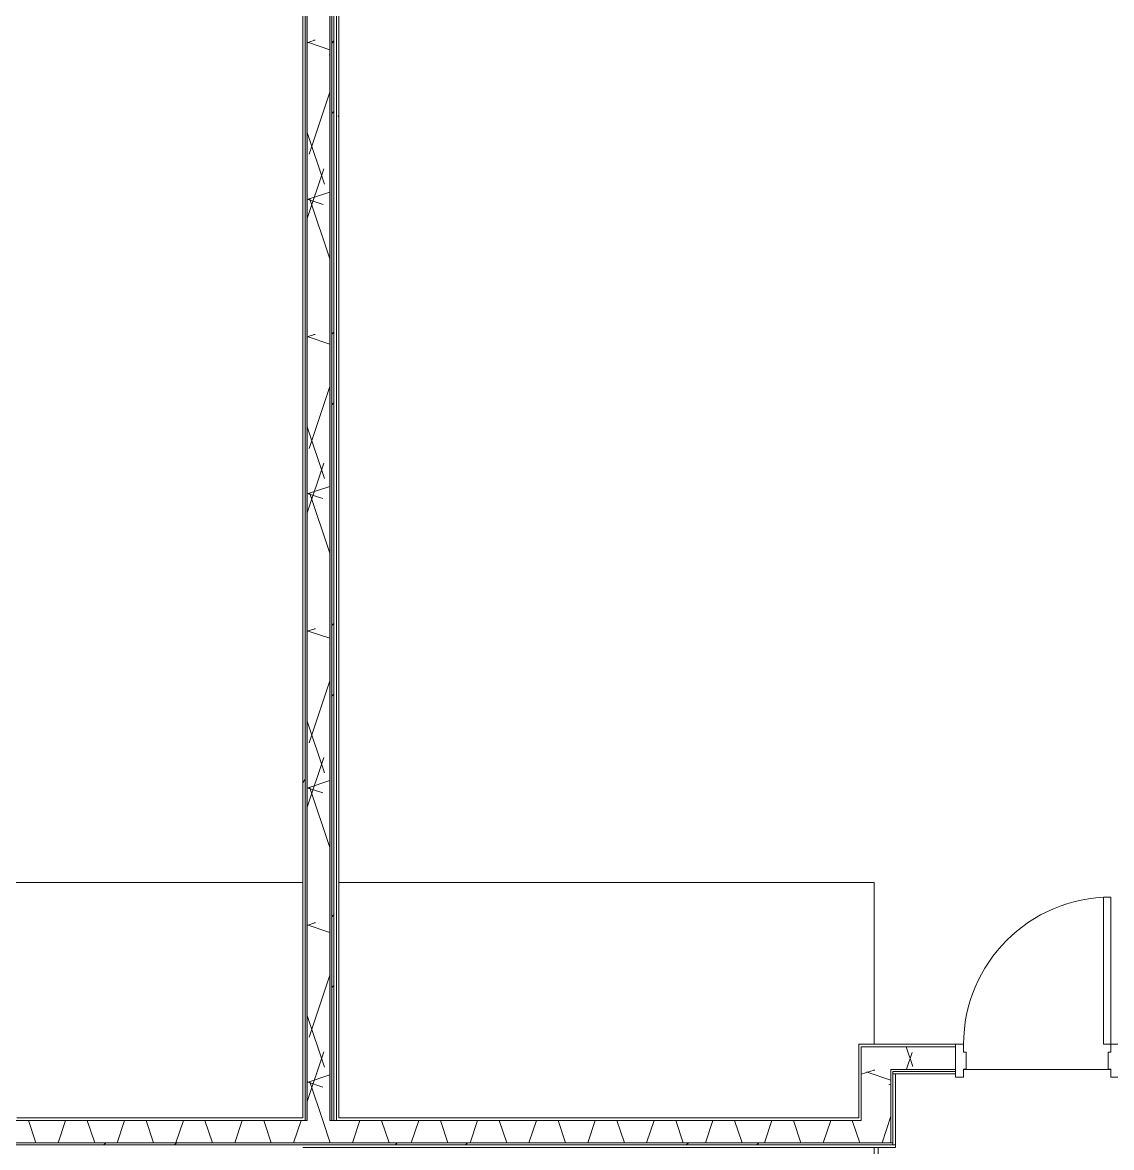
# Model space of a CAD drawing. Header units: metres. Extents: x -104 to 1975, y 9767 to 12269.
# Drawn here: x 473.8 to 740.3, y 11718.1 to 11993.4 of the extents above; entities that cross this region are included whole.
import ezdxf

# ---------------------------------------------------------------- set-up
doc = ezdxf.new("R2010")
doc.units = ezdxf.units.M
for name, color, linetype, lineweight in [('A-DOOR', 31, 'Continuous', 9), ('A-DOOR-FRAM', 31, 'Continuous', 9), ('A-FLOR-1', 7, 'Continuous', 9), ('A-WALL', 113, 'Continuous', 9), ('A-WALL-PATT-1', 8, 'Continuous', 9), ('A-WALL-PATT-2', 253, 'Continuous', 9), ('A-WALL-PATT-3', 7, 'Continuous', 9), ('A-WALL-PATT-5', 111, 'Continuous', 9), ('I-WALL', 2, 'Continuous', 9), ('I-WALL-1', 1, 'Continuous', 5)]:
    doc.layers.add(name, color=color, linetype=linetype, lineweight=lineweight)
pattern_1 = [(0, (3885.564, 0), (115.2, 28.8), [4.752, -81.648, 4.752, -81.648, -460.8]), (0, (3885.564, 0), (115.2, 28.8), [-172.8, 4.752, -168.048, 4.752, -81.648, -201.6]), (0, (3885.564, 0), (115.2, 28.8), [-432, 4.752, -52.848, 4.752, -139.248]), (120, (3928.764, 14.4), (-82.54153, 85.366127), [4.752, -81.648, 4.752, -81.648, -460.8]), (120, (3928.764, 14.4), (-82.54153, 85.366127), [-172.8, 4.752, -168.048, 4.752, -81.648, -201.6]), (120, (3928.764, 14.4), (-82.54153, 85.366127), [-432, 4.752, -52.848, 4.752, -139.248]), (240, (3943.164, 72), (-32.65847, -114.166127), [4.752, -81.648, 4.752, -81.648, -460.8]), (240, (3943.164, 72), (-32.65847, -114.166127), [-172.8, 4.752, -168.048, 4.752, -81.648, -201.6]), (240, (3943.164, 72), (-32.65847, -114.166127), [-432, 4.752, -52.848, 4.752, -139.248])]
pattern_2 = [(45, (3885.564, 0), (-35.63818, 35.63818), []), (45, (3885.564, 54), (-35.63818, 35.63818), [])]
pattern_3 = [(161.57, (3887.364, 1.8), (-14.4010124, -0.0012439), [0, -102.456, 11.376, 0]), (18.43, (3883.764, 1.8), (-14.4010124, 0.0012439), [0, -102.456, 11.376, 0]), (108.43, (3887.364, 1.8), (7.1973965, -36.003153), [34.146, -79.686]), (71.57, (3883.764, 1.8), (7.1973965, 36.003153), [34.146, -79.686])]

# ---------------------------------------------------------------- blocks, each defined once
blk = doc.blocks.new('HOLLOW METAL - UNIT DOOR-2191978-KEY PLAN - 2ND FLOOR')
at = {"layer": 'A-DOOR'}
for p, q in [((18, 39.875), (16.25, 39.875)), ((16.25, 39.875), (16.25, 3.875)), ((18, 3.875), (18, 39.875)), ((16.25, 3.875), (18, 3.875))]:
    blk.add_line(p, q, dxfattribs=at)
blk.add_arc((18, 3.875), 36, 90, 180, dxfattribs=at)
at = {"layer": 'A-DOOR-FRAM'}
for p, q in [((-18, 3.875), (-20, 3.875)), ((-20, 3.875), (-20, -4.125)), ((-18, 1.9375), (-18, 3.875)), ((18, 3.875), (18, 1.9375)), ((20, 3.875), (18, 3.875)), ((20, -4.125), (20, 3.875)), ((-17.375, 1.9375), (-18, 1.9375)), ((-17.375, -2.1875), (-17.375, 1.9375)), ((18, 1.9375), (17.375, 1.9375)), ((17.375, 1.9375), (17.375, -2.1875)), ((-18, -4.125), (-18, -2.1875)), ((-18, -2.1875), (-17.375, -2.1875)), ((17.375, -2.1875), (18, -2.1875)), ((18, -2.1875), (18, -4.125)), ((-20, -4.125), (-18, -4.125)), ((18, -4.125), (20, -4.125))]:
    blk.add_line(p, q, dxfattribs=at)

msp = doc.modelspace()

# ---------------------------------------------------------------- hatches: boundary and pattern name
at = {"layer": 'A-WALL-PATT-1'}
h = msp.add_hatch(dxfattribs=at)
h.set_pattern_fill('FP_23', color=256, style=0, pattern_type=2)
h.set_pattern_definition(pattern_2)
h.paths.add_polyline_path([(549.53, 11724.74), (550.03, 11724.74), (550.03, 12110.34), (549.53, 12110.34), (549.53, 11725.24)], flags=0)
at = {"layer": 'A-WALL-PATT-2'}
h = msp.add_hatch(dxfattribs=at)
h.set_pattern_fill('FP_5', color=256, style=0, pattern_type=2)
h.set_pattern_definition(pattern_3)
h.paths.add_polyline_path([(549.03, 11724.74), (549.03, 12110.34), (543.53, 12110.34), (543.53, 11724.74), (547.89, 11724.74)], flags=0)
at = {"layer": 'A-WALL-PATT-3'}
h = msp.add_hatch(dxfattribs=at)
h.set_pattern_fill('FP_1', color=256, style=0, pattern_type=2)
h.set_pattern_definition(pattern_1)
h.paths.add_polyline_path([(543.03, 11724.74), (543.03, 12110.34), (542.4, 12110.34), (542.4, 11724.74)], flags=0)
h = msp.add_hatch(dxfattribs=at)
h.set_pattern_fill('FP_1', color=256, style=0, pattern_type=2)
h.set_pattern_definition(pattern_1)
h.paths.add_polyline_path([(551.28, 11725.36), (551.28, 12110.34), (550.65, 12110.34), (550.65, 11725.36)], flags=0)
at = {"layer": 'A-WALL-PATT-5'}
h = msp.add_hatch(dxfattribs=at)
h.set_pattern_fill('FP_5', color=256, style=0, pattern_type=2)
h.set_pattern_definition(pattern_3)
h.paths.add_polyline_path([(686.34, 11719.24), (686.34, 11742.74), (679.09, 11742.74), (679.09, 11719.24), (683.19, 11719.24)], flags=0)
h = msp.add_hatch(dxfattribs=at)
h.set_pattern_fill('FP_5', color=256, style=0, pattern_type=2)
h.set_pattern_definition(pattern_3)
h.paths.add_polyline_path([(686.34, 11737.24), (702.13, 11737.3), (702.13, 11742.74), (686.34, 11742.74)], flags=0)
h.paths.add_polyline_path([(742.13, 11737.24), (745.44, 11737.4), (745.44, 11742.74), (742.13, 11742.74), (742.13, 11737.3)], flags=0)
h = msp.add_hatch(dxfattribs=at)
h.set_pattern_fill('FP_23', color=256, style=0, pattern_type=2)
h.set_pattern_definition(pattern_2)
h.paths.add_polyline_path([(744.82, 11736.74), (745.44, 11736.74), (745.44, 11737.24), (742.13, 11737.24), (742.13, 11736.74), (744.38, 11736.74)], flags=0)
h.paths.add_polyline_path([(687.49, 11736.74), (702.13, 11736.74), (702.13, 11737.24), (686.84, 11737.24), (686.89, 11736.74), (687.47, 11736.74)], flags=0)
h = msp.add_hatch(dxfattribs=at)
h.set_pattern_fill('FP_5', color=256, style=0, pattern_type=2)
h.set_pattern_definition(pattern_3)
h.paths.add_polyline_path([(522.56, 11719.24), (543.53, 11719.24), (543.53, 11724.74), (466.28, 11724.74), (466.28, 11719.24), (488.78, 11719.24)], flags=0)
h = msp.add_hatch(dxfattribs=at)
h.set_pattern_fill('FP_5', color=256, style=0, pattern_type=2)
h.set_pattern_definition(pattern_3)
h.paths.add_polyline_path([(678.47, 11719.24), (679.09, 11719.24), (679.09, 11724.74), (543.53, 11724.74), (543.53, 11719.24), (623.88, 11719.24)], flags=0)
h = msp.add_hatch(dxfattribs=at)
h.set_pattern_fill('FP_23', color=256, style=0, pattern_type=2)
h.set_pattern_definition(pattern_2)
h.paths.add_polyline_path([(542.4, 11718.74), (543.53, 11718.74), (543.53, 11719.24), (465.78, 11719.24), (465.78, 11718.74), (539.44, 11718.74)], flags=0)
h = msp.add_hatch(dxfattribs=at)
h.set_pattern_fill('FP_23', color=256, style=0, pattern_type=2)
h.set_pattern_definition(pattern_2)
h.paths.add_polyline_path([(686.34, 11718.74), (686.84, 11718.74), (686.84, 11719.24), (543.53, 11719.24), (543.53, 11718.74), (686.33, 11718.74)], flags=0)
at = {"layer": 'I-WALL-1'}
for points in [[(543.53, 11724.74), (543.53, 12110.34), (543.03, 12110.34), (543.03, 11724.74)], [(549.53, 11724.74), (549.53, 12110.34), (549.03, 12110.34), (549.03, 11724.74)]]:
    msp.add_hatch(color=256, dxfattribs=at).paths.add_polyline_path(points, flags=0)

# ---------------------------------------------------------------- linework, layer by layer
at = {"layer": 'A-FLOR-1'}
for p, q in [((393.79, 11782.99), (542.4, 11782.99)), ((542.4, 11782.99), (393.79, 11782.99)), ((551.28, 11782.99), (682.24, 11782.99)), ((682.24, 11782.99), (551.28, 11782.99)), ((682.24, 11782.99), (682.24, 11743.36)), ((682.24, 11743.36), (682.24, 11782.99)), ((704.13, 11737.24), (740.13, 11737.24)), ((740.13, 11737.24), (704.13, 11737.24)), ((682.24, 11647.86), (682.24, 11718.11)), ((683.19, 11718.11), (683.19, 11647.86))]:
    msp.add_line(p, q, dxfattribs=at)
at = {"layer": 'A-WALL'}
for p, q in [((543.03, 11724.74), (543.03, 12110.34)), ((543.53, 11724.74), (543.53, 12110.34)), ((549.03, 11724.74), (549.03, 12110.34)), ((549.53, 11724.74), (549.53, 12110.34)), ((550.03, 11724.74), (550.03, 12110.34)), ((550.65, 11724.74), (550.65, 12110.34)), ((702.13, 11742.74), (679.09, 11742.74)), ((679.09, 11724.74), (679.09, 11742.74)), ((702.13, 11737.24), (686.34, 11737.24)), ((686.34, 11719.24), (686.34, 11737.24)), ((702.13, 11736.74), (686.84, 11736.74)), ((686.84, 11718.74), (686.84, 11736.74)), ((686.84, 11736.11), (687.47, 11736.11)), ((543.53, 11724.74), (471.78, 11724.74)), ((549.03, 11724.74), (679.09, 11724.74)), ((543.53, 11719.24), (466.28, 11719.24)), ((543.53, 11719.24), (686.84, 11719.24)), ((543.53, 11718.74), (465.78, 11718.74)), ((543.03, 11718.74), (687.47, 11718.74))]:
    msp.add_line(p, q, dxfattribs=at)
at = {"layer": 'I-WALL'}
for p, q in [((542.4, 12110.34), (542.4, 11725.36)), ((551.28, 11725.36), (551.28, 12110.34)), ((702.13, 11743.36), (678.47, 11743.36)), ((678.47, 11743.36), (678.47, 11725.36)), ((687.47, 11736.11), (702.13, 11736.11)), ((687.47, 11718.11), (687.47, 11736.11)), ((542.4, 11725.36), (472.41, 11725.36)), ((678.47, 11725.36), (551.28, 11725.36)), ((542.4, 11718.11), (687.47, 11718.11))]:
    msp.add_line(p, q, dxfattribs=at)

# ---------------------------------------------------------------- block references
at = {"layer": 'A-DOOR'}
msp.add_blockref('HOLLOW METAL - UNIT DOOR-2191978-KEY PLAN - 2ND FLOOR', (722.13, 11739.49), dxfattribs=at)

doc.saveas('drawing.dxf')
